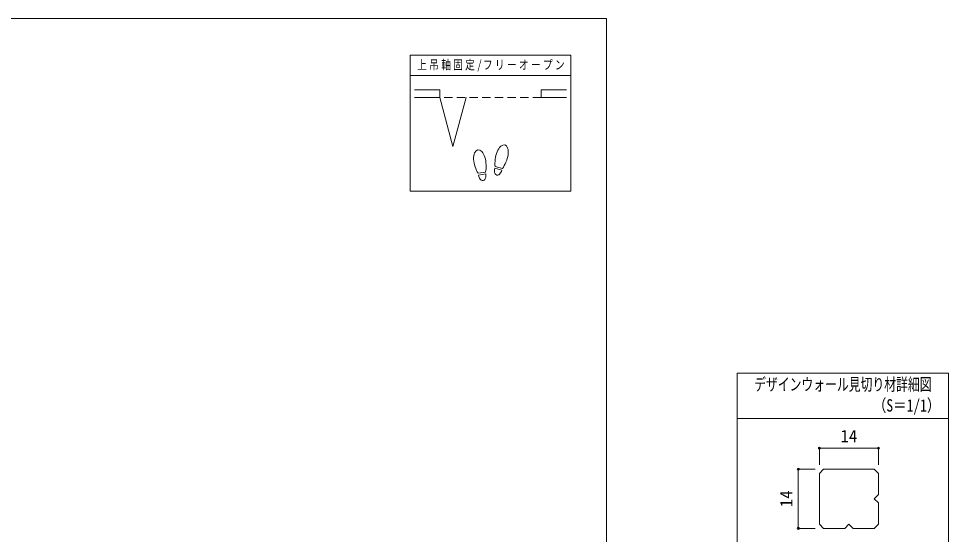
# Model space of a CAD drawing. Units: millimetres on the paper, with parts at other scales. Extents: x -197 to 279, y -138 to 137.
# Drawn here: x 58.6 to 278.8, y 14.9 to 137 of the extents above; entities that cross this region are included whole.
import ezdxf
from ezdxf.enums import TextEntityAlignment as Align

# ---------------------------------------------------------------- set-up
doc = ezdxf.new("R2010")
doc.units = ezdxf.units.MM
doc.header["$PDMODE"] = 32
doc.header["$PDSIZE"] = 0.5
doc.linetypes.add('DASHED2', pattern=[3, 2, -1])
for name, color, linetype, lineweight in [('0-0_補助線', 7, 'Continuous', 9), ('0-A_文字', 7, 'Continuous', 9), ('0-B_寸法', 7, 'Continuous', 9), ('F-0_補助線', 7, 'Continuous', 9), ('F-4_枠', 3, 'Continuous', 9), ('F-B_寸法', 4, 'Continuous', 9)]:
    doc.layers.add(name, color=color, linetype=linetype, lineweight=lineweight)
doc.styles.add('ＭＳ ゴシック', font='')
doc.styles.get('ＭＳ ゴシック').set_extended_font_data('MS Gothic')

msp = doc.modelspace()

# ---------------------------------------------------------------- linework, layer by layer
at = {"layer": '0-0_補助線', "color": 3}
for p, q in [((228.768, 53.09), (278.768, 53.09)), ((228.768, 53.09), (228.768, 9.705)), ((228.768, 42.29), (278.768, 42.29))]:
    msp.add_line(p, q, dxfattribs=at)
at = {"layer": '0-A_文字', "color": 3}
msp.add_lwpolyline([(228.768, 9.705), (278.768, 9.705), (278.768, 53.09)], dxfattribs=at)
at = {"layer": '0-B_寸法', "color": 3}
for p, q in [((151.328, 128.333), (151.328, 96.133)), ((189.328, 128.333), (151.328, 128.333)), ((189.328, 123.533), (151.328, 123.533)), ((173.026, 101.141), (171.33, 101.596)), ((173.135, 101.547), (171.439, 102.001)), ((169.133, 100.676), (167.404, 100.371)), ((169.206, 100.262), (167.477, 99.957))]:
    msp.add_line(p, q, dxfattribs=at)
at = {"layer": '0-B_寸法', "color": 2}
for p, q in [((158.328, 120.15), (152.328, 120.15)), ((158.328, 120.15), (158.328, 118.35)), ((182.328, 120.15), (182.328, 118.35)), ((182.328, 120.15), (188.328, 120.15)), ((158.328, 118.35), (152.328, 118.35)), ((158.328, 118.35), (161.434, 106.759)), ((164.54, 118.35), (161.434, 106.759)), ((182.328, 118.35), (188.328, 118.35))]:
    msp.add_line(p, q, dxfattribs=at)
at = {"layer": '0-B_寸法', "linetype": 'DASHED2'}
msp.add_line((182.328, 118.35), (158.328, 118.35), dxfattribs=at)
at = {"layer": '0-B_寸法', "color": 3}
msp.add_lwpolyline([(189.328, 128.333), (189.328, 96.133), (151.328, 96.133)], dxfattribs=at)
for centre, major_axis, ratio, start_param, end_param in [((167.801, 103.175), (-0.489, 2.773), 0.5, 4.3405914, 8.2257792), ((172.984, 104.376), (0.729, 2.72), 0.5, 4.3405914, 8.2257792), ((172.963, 104.298), (0.883, 3.296), 0.4, 1.8506333, 2.4428768), ((167.815, 103.096), (-0.593, 3.361), 0.4, 1.8506333, 2.4428768), ((167.815, 103.096), (-0.593, 3.361), 0.4, 3.8403085, 4.432552), ((172.178, 101.368), (0.379, 1.413), 0.6, 1.5707963, 4.712389), ((172.963, 104.298), (0.883, 3.296), 0.4, 3.8403085, 4.432552), ((168.341, 100.11), (-0.254, 1.441), 0.6, 1.5707963, 4.712389)]:
    msp.add_ellipse(centre, major_axis=major_axis, ratio=ratio, start_param=start_param, end_param=end_param, dxfattribs=at)
at = {"layer": 'F-0_補助線', "color": 3, "lineweight": 18}
msp.add_lwpolyline([(-197.2, 137), (197.8, 137), (197.8, -138), (-197.2, -138)], close=True, dxfattribs=at)
at = {"layer": 'F-4_枠'}
for points in [[(249.217, 30.321), (248.217, 29.321), (248.217, 17.321)], [(261.217, 23.321), (262.217, 24.321), (262.217, 29.321), (261.217, 30.321), (249.217, 30.321)], [(255.217, 17.321), (256.217, 16.321), (261.217, 16.321), (262.217, 17.321), (262.217, 22.321), (261.217, 23.321)], [(248.217, 17.321), (249.217, 16.321), (254.217, 16.321), (255.217, 17.321)]]:
    msp.add_lwpolyline(points, dxfattribs=at)
at = {"layer": 'F-B_寸法'}
for p, q in [((248.217, 35.321), (262.217, 35.321)), ((248.217, 35.321), (248.217, 31.321)), ((262.217, 35.321), (262.217, 31.321)), ((243.217, 16.321), (243.217, 30.321)), ((243.217, 30.321), (247.217, 30.321)), ((243.217, 16.321), (247.217, 16.321))]:
    msp.add_line(p, q, dxfattribs=at)
at = {"layer": 'F-B_寸法', "color": 7}
for p in [(248.217, 35.321), (262.217, 35.321), (243.217, 30.321), (243.217, 16.321)]:
    msp.add_point(p, dxfattribs=at)

# ---------------------------------------------------------------- texts
at = {"layer": '0-0_補助線', "style": 'ＭＳ ゴシック'}
for s, width, p in [('デザインウォール見切り材詳細図', 0.7, (232.768, 48.063)), ('（S＝1/1）', 0.8, (260.884, 43.077))]:
    msp.add_text(s, height=2.933, dxfattribs=dict(at, width=width)).set_placement(p, align=Align.BOTTOM_LEFT)
at = {"layer": '0-B_寸法', "insert": (152.953, 124.433), "char_height": 2.199, "attachment_point": 7, "style": 'ＭＳ ゴシック'}
msp.add_mtext('\\T1.23;\\W0.75;上吊軸固定/フリーオープン', dxfattribs=at)
at = {"layer": 'F-B_寸法', "color": 7, "style": 'ＭＳ ゴシック'}
msp.add_text('14', height=2.933, dxfattribs=at).set_placement((253.217, 35.821), align=Align.BOTTOM_LEFT)
msp.add_text('14', height=2.933, rotation=90, dxfattribs=at).set_placement((242.717, 21.321), align=Align.BOTTOM_LEFT)

doc.saveas('drawing.dxf')
